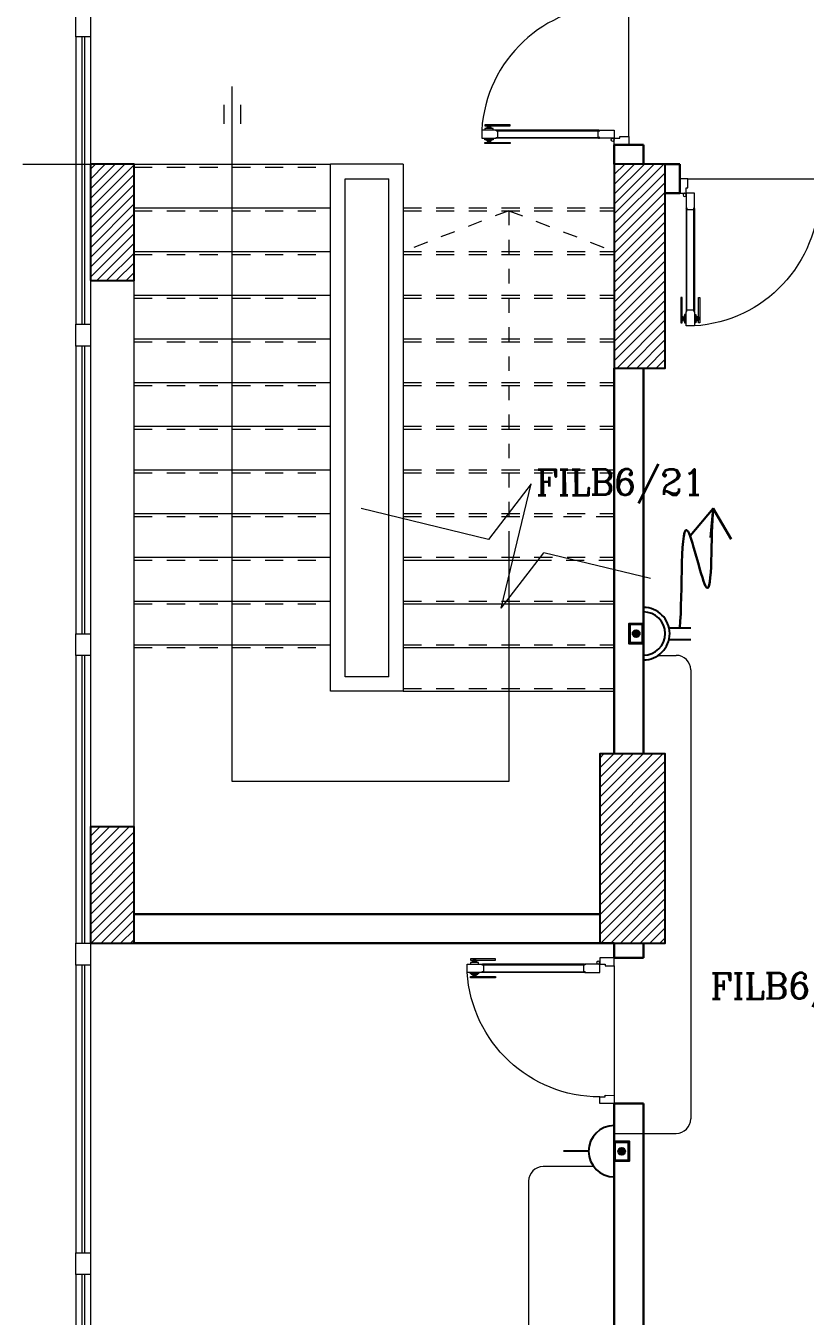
# Model space of a CAD drawing. Extents: x 1315 to 1416, y 473 to 837.
# Drawn here: x 1324.59 to 1329.95, y 615.54 to 624.4 of the extents above; entities that cross this region are included whole.
import ezdxf

# ---------------------------------------------------------------- set-up
doc = ezdxf.new("R2010")
doc.units = 0
doc.header["$MEASUREMENT"] = 0
for name, pattern in [('CENTERX2', [4, 2.5, -0.5, 0.5, -0.5]), ('DASHED', [19.05, 12.7, -6.35]), ('HIDDEN', [0.375, 0.25, -0.125]), ('HIDDEN2', [0.1875, 0.125, -0.0625])]:
    doc.linetypes.add(name, pattern=pattern)
doc.layers.get('0').update_dxf_attribs({"color": 252, "linetype": 'CONTINUOUS', "lineweight": 30})
for name, color, linetype, lineweight in [('axis', 252, 'CENTERX2', 5), ('Column', 252, 'CONTINUOUS', 25), ('DOOR', 252, 'CONTINUOUS', 9), ('elev', 252, 'CONTINUOUS', 9), ('hatch', 252, 'CONTINUOUS', 9), ('PLAN-ELEV', 252, 'CONTINUOUS', 5), ('PLAN-HAND', 252, 'CONTINUOUS', 5), ('PLAN-STAIR', 252, 'CONTINUOUS', 9), ('PLAN-STAIR-HIDDEN', 252, 'HIDDEN2', 5), ('R-SWTS-DET1', 252, 'CONTINUOUS', 5), ('SEC-HT', 252, 'CONTINUOUS', 5), ('stairs', 252, 'CONTINUOUS', 9), ('Wall', 252, 'CONTINUOUS', 30), ('WINDOW', 252, 'CONTINUOUS', 5), ('WIRRING', 3, 'CONTINUOUS', 5)]:
    doc.layers.add(name, color=color, linetype=linetype, lineweight=lineweight)
doc.layers.add('E-SOCKETS', color=6, linetype='CONTINUOUS')
doc.layers.add('WIRING', color=4, linetype='CONTINUOUS')
doc.styles.add('ARIAL', font='arial.ttf')
doc.styles.add('E80', font='romanc.shx')
doc.dimstyles.new('DIM-100-IN', dxfattribs={"dimtxt": 0.22, "dimasz": 0.1, "dimexe": 0.15, "dimexo": 0.15, "dimgap": 0, "dimtad": 0, "dimrnd": 0.05, "dimzin": 1, "dimdsep": 46, "dimtxsty": 'ARIAL', "dimblk": 'DOT', "dimcen": 0.2, "dimclrd": 256, "dimclre": 256, "dimclrt": 23, "dimadec": 0, "dimazin": 0, "dimtfac": 1, "dimtmove": 2, "dimatfit": 2, "dimldrblk": 'OPEN90', "dimfxl": 0.15, "dimfxlon": 1, "dimtolj": 1, "dimtzin": 0, "dimlwe": -1, "dimarcsym": 0})
pattern_1 = [(45, (1560.84348, 299.532407), (-0.0336759605, 0.0336759605), [])]

# ---------------------------------------------------------------- blocks, each defined once
blk = doc.blocks.new('d3')
at = {"layer": 'DOOR'}
for p, q in [((45.6622, -61.5054), (45.6622, -60.8055)), ((45.6672, -60.8055), (45.6672, -61.5054)), ((45.7138, -60.8055), (45.7138, -61.5054)), ((45.7188, -61.5054), (45.7188, -60.8055)), ((45.6738, -61.711), (46.5627, -61.711))]:
    blk.add_line(p, q, dxfattribs=at)
for points in [[(45.6343, -60.8945), (45.6263, -60.8945), (45.6263, -60.7222), (45.6343, -60.7222)], [(45.6461, -60.74), (45.6396, -60.74), (45.6396, -60.7602), (45.6461, -60.7602)], [(45.6672, -60.8), (45.6672, -60.8111), (45.7138, -60.8111), (45.7138, -60.8), (45.7183, -60.8), (45.7183, -60.7), (45.7183, -60.7), (45.6627, -60.7), (45.6627, -60.8)], [(45.7349, -60.74), (45.7414, -60.74), (45.7414, -60.7602), (45.7349, -60.7602)], [(45.7466, -60.8945), (45.7547, -60.8945), (45.7547, -60.7222), (45.7466, -60.7222)], [(45.6672, -61.511), (45.6672, -61.4999), (45.7138, -61.4999), (45.7138, -61.511), (45.7183, -61.511), (45.7183, -61.611), (45.7183, -61.611), (45.6627, -61.611), (45.6627, -61.511)], [(45.6183, -61.711), (45.6183, -61.611), (45.6627, -61.611), (45.6627, -61.6489), (45.6738, -61.6489), (45.6738, -61.711)], [(46.6183, -61.711), (46.6183, -61.611), (46.5737, -61.611), (46.5737, -61.6489), (46.5626, -61.6489), (46.5627, -61.711)]]:
    blk.add_lwpolyline(points, close=True, dxfattribs=at)
for points in [[(45.6343, -60.7403, -1), (45.6396, -60.7403), (45.6396, -60.7403), (45.6396, -60.7599), (45.6396, -60.7599, -1), (45.6343, -60.7599), (45.6343, -60.7599)], [(45.7466, -60.7403, 1), (45.7414, -60.7403), (45.7414, -60.7403), (45.7414, -60.7599), (45.7414, -60.7599, 1), (45.7466, -60.7599), (45.7466, -60.7599)], [(45.6672, -60.8105), (45.6672, -60.8105, -1), (45.6672, -60.8006)], [(45.7138, -60.8105), (45.7138, -60.8105, 1), (45.7138, -60.8006)], [(45.6672, -61.5005), (45.6672, -61.5005, 1), (45.6672, -61.5104)], [(45.7138, -61.5005), (45.7138, -61.5005, -1), (45.7138, -61.5104)]]:
    blk.add_lwpolyline(points, format="xyb", close=True, dxfattribs=at)
for points in [[(45.6516, -60.7674), (45.6461, -60.7674), (45.6461, -60.7329), (45.6516, -60.7329)], [(45.6627, -60.7778), (45.6516, -60.7778), (45.6516, -60.7222), (45.6627, -60.7222)], [(45.7183, -60.7778), (45.7294, -60.7778), (45.7294, -60.7222), (45.7183, -60.7222)], [(45.7294, -60.7674), (45.7349, -60.7674), (45.7349, -60.7329), (45.7294, -60.7329)]]:
    blk.add_lwpolyline(points, dxfattribs=at)
blk.add_circle((45.6516, -61.5999), 0.0111, dxfattribs=at)
blk.add_arc((45.6609, -61.611), 0.9128, 360, 86.39768, dxfattribs=at)
blk = doc.blocks.new('d8')
at = {"layer": 'DOOR'}
for p, q in [((32.1195, -112.7481), (32.1195, -112.0482)), ((32.1245, -112.0482), (32.1245, -112.7481)), ((32.1711, -112.0482), (32.1711, -112.7481)), ((32.1761, -112.7481), (32.1761, -112.0482)), ((32.1311, -112.9536), (33.02, -112.9536))]:
    blk.add_line(p, q, dxfattribs=at)
for points in [[(32.0916, -112.1372), (32.0836, -112.1372), (32.0836, -111.9649), (32.0916, -111.9649)], [(32.1033, -111.9827), (32.0969, -111.9827), (32.0969, -112.0029), (32.1033, -112.0029)], [(32.1245, -112.0426), (32.1245, -112.0537), (32.1711, -112.0537), (32.1711, -112.0426), (32.1756, -112.0426), (32.1756, -111.9426), (32.1756, -111.9426), (32.12, -111.9426), (32.12, -112.0426)], [(32.1922, -111.9827), (32.1987, -111.9827), (32.1987, -112.0029), (32.1922, -112.0029)], [(32.2039, -112.1372), (32.212, -112.1372), (32.212, -111.9649), (32.2039, -111.9649)], [(32.1245, -112.7536), (32.1245, -112.7425), (32.1711, -112.7425), (32.1711, -112.7536), (32.1756, -112.7536), (32.1756, -112.8536), (32.1756, -112.8536), (32.12, -112.8536), (32.12, -112.7536)], [(32.0756, -112.9536), (32.0756, -112.8536), (32.12, -112.8536), (32.12, -112.8915), (32.1311, -112.8915), (32.1311, -112.9536)], [(33.0756, -112.9536), (33.0756, -112.8536), (33.031, -112.8536), (33.031, -112.8915), (33.0199, -112.8915), (33.02, -112.9536)]]:
    blk.add_lwpolyline(points, close=True, dxfattribs=at)
for points in [[(32.0916, -111.983, -1), (32.0969, -111.983), (32.0969, -111.983), (32.0969, -112.0026), (32.0969, -112.0026, -1), (32.0916, -112.0026), (32.0916, -112.0026)], [(32.2039, -111.983, 1), (32.1987, -111.983), (32.1987, -111.983), (32.1987, -112.0026), (32.1987, -112.0026, 1), (32.2039, -112.0026), (32.2039, -112.0026)], [(32.1245, -112.0532), (32.1245, -112.0532, -1), (32.1245, -112.0432)], [(32.1711, -112.0532), (32.1711, -112.0532, 1), (32.1711, -112.0432)], [(32.1245, -112.7431), (32.1245, -112.7431, 1), (32.1245, -112.7531)], [(32.1711, -112.7431), (32.1711, -112.7431, -1), (32.1711, -112.7531)]]:
    blk.add_lwpolyline(points, format="xyb", close=True, dxfattribs=at)
for points in [[(32.1089, -112.01), (32.1033, -112.01), (32.1033, -111.9755), (32.1089, -111.9755)], [(32.12, -112.0204), (32.1089, -112.0204), (32.1089, -111.9649), (32.12, -111.9649)], [(32.1756, -112.0204), (32.1867, -112.0204), (32.1867, -111.9649), (32.1756, -111.9649)], [(32.1867, -112.01), (32.1922, -112.01), (32.1922, -111.9755), (32.1867, -111.9755)]]:
    blk.add_lwpolyline(points, dxfattribs=at)
blk.add_circle((32.1089, -112.8425), 0.0111, dxfattribs=at)
blk.add_arc((32.1182, -112.8536), 0.9128, 360, 86.39768, dxfattribs=at)
blk = doc.blocks.new('d2')
at = {"layer": 'DOOR'}
for p, q in [((91.3148, -77.8377), (92.2036, -77.8377)), ((93.2037, -77.8377), (92.3148, -77.8377)), ((91.3031, -78.0432), (91.3031, -78.7431)), ((91.3081, -78.7431), (91.3081, -78.0432)), ((91.3547, -78.7431), (91.3547, -78.0432)), ((91.3597, -78.0432), (91.3597, -78.7431)), ((93.1587, -78.0432), (93.1587, -78.7431)), ((93.1637, -78.7431), (93.1637, -78.0432)), ((93.2103, -78.7431), (93.2103, -78.0432)), ((93.2153, -78.0432), (93.2153, -78.7431))]:
    blk.add_line(p, q, dxfattribs=at)
for points in [[(91.2592, -77.8377), (91.2592, -77.9377), (91.3036, -77.9377), (91.3036, -77.8998), (91.3148, -77.8998), (91.3148, -77.8377)], [(92.2592, -77.8377), (92.2592, -77.9377), (92.2146, -77.9377), (92.2146, -77.8998), (92.2035, -77.8998), (92.2036, -77.8377)], [(92.2592, -77.8377), (92.2592, -77.9377), (92.3038, -77.9377), (92.3038, -77.8998), (92.3149, -77.8998), (92.3148, -77.8377)], [(93.2592, -77.8377), (93.2592, -77.9377), (93.2148, -77.9377), (93.2148, -77.8998), (93.2037, -77.8998), (93.2037, -77.8377)], [(91.3081, -78.0377), (91.3081, -78.0488), (91.3547, -78.0488), (91.3547, -78.0377), (91.3592, -78.0377), (91.3592, -77.9377), (91.3592, -77.9377), (91.3036, -77.9377), (91.3036, -78.0377)], [(93.2103, -78.0377), (93.2103, -78.0488), (93.1637, -78.0488), (93.1637, -78.0377), (93.1592, -78.0377), (93.1592, -77.9377), (93.1592, -77.9377), (93.2148, -77.9377), (93.2148, -78.0377)], [(91.2753, -78.6541), (91.2672, -78.6541), (91.2672, -78.8264), (91.2753, -78.8264)], [(91.3876, -78.6541), (91.3956, -78.6541), (91.3956, -78.8264), (91.3876, -78.8264)], [(93.1308, -78.6541), (93.1228, -78.6541), (93.1228, -78.8264), (93.1308, -78.8264)], [(93.2432, -78.6541), (93.2512, -78.6541), (93.2512, -78.8264), (93.2432, -78.8264)], [(91.3081, -78.7487), (91.3081, -78.7376), (91.3547, -78.7376), (91.3547, -78.7487), (91.3592, -78.7487), (91.3592, -78.8486), (91.3592, -78.8486), (91.3036, -78.8486), (91.3036, -78.7487)], [(93.2103, -78.7487), (93.2103, -78.7376), (93.1637, -78.7376), (93.1637, -78.7487), (93.1592, -78.7487), (93.1592, -78.8486), (93.1592, -78.8486), (93.2148, -78.8486), (93.2148, -78.7487)], [(91.287, -78.8086), (91.2805, -78.8086), (91.2805, -78.7884), (91.287, -78.7884)], [(91.3759, -78.8086), (91.3823, -78.8086), (91.3823, -78.7884), (91.3759, -78.7884)], [(93.1426, -78.8086), (93.1361, -78.8086), (93.1361, -78.7884), (93.1426, -78.7884)], [(93.2314, -78.8086), (93.2379, -78.8086), (93.2379, -78.7884), (93.2314, -78.7884)]]:
    blk.add_lwpolyline(points, close=True, dxfattribs=at)
for points in [[(91.3081, -78.0482), (91.3081, -78.0482, -1), (91.3081, -78.0382)], [(91.3547, -78.0482), (91.3547, -78.0482, 1), (91.3547, -78.0382)], [(93.1637, -78.0482), (93.1637, -78.0482, -1), (93.1637, -78.0382)], [(93.2103, -78.0482), (93.2103, -78.0482, 1), (93.2103, -78.0382)], [(91.3081, -78.7381), (91.3081, -78.7381, 1), (91.3081, -78.7481)], [(91.3547, -78.7381), (91.3547, -78.7381, -1), (91.3547, -78.7481)], [(93.1637, -78.7381), (93.1637, -78.7381, 1), (93.1637, -78.7481)], [(93.2103, -78.7381), (93.2103, -78.7381, -1), (93.2103, -78.7481)], [(91.2753, -78.8083, 1), (91.2805, -78.8083), (91.2805, -78.8083), (91.2805, -78.7887), (91.2805, -78.7887, 1), (91.2753, -78.7887), (91.2753, -78.7887)], [(91.3876, -78.8083, -1), (91.3823, -78.8083), (91.3823, -78.8083), (91.3823, -78.7887), (91.3823, -78.7887, -1), (91.3876, -78.7887), (91.3876, -78.7887)], [(93.1308, -78.8083, 1), (93.1361, -78.8083), (93.1361, -78.8083), (93.1361, -78.7887), (93.1361, -78.7887, 1), (93.1308, -78.7887), (93.1308, -78.7887)], [(93.2432, -78.8083, -1), (93.2379, -78.8083), (93.2379, -78.8083), (93.2379, -78.7887), (93.2379, -78.7887, -1), (93.2432, -78.7887), (93.2432, -78.7887)]]:
    blk.add_lwpolyline(points, format="xyb", close=True, dxfattribs=at)
for points in [[(91.3036, -78.7709), (91.2925, -78.7709), (91.2925, -78.8264), (91.3036, -78.8264)], [(91.3592, -78.7709), (91.3703, -78.7709), (91.3703, -78.8264), (91.3592, -78.8264)], [(93.1592, -78.7709), (93.1481, -78.7709), (93.1481, -78.8264), (93.1592, -78.8264)], [(93.2148, -78.7709), (93.2259, -78.7709), (93.2259, -78.8264), (93.2148, -78.8264)], [(91.2925, -78.7813), (91.287, -78.7813), (91.287, -78.8158), (91.2925, -78.8158)], [(91.3703, -78.7813), (91.3759, -78.7813), (91.3759, -78.8158), (91.3703, -78.8158)], [(93.1481, -78.7813), (93.1426, -78.7813), (93.1426, -78.8158), (93.1481, -78.8158)], [(93.2259, -78.7813), (93.2314, -78.7813), (93.2314, -78.8158), (93.2259, -78.8158)]]:
    blk.add_lwpolyline(points, dxfattribs=at)
for centre in [(91.2925, -77.9488), (93.2259, -77.9488)]:
    blk.add_circle(centre, 0.0111, dxfattribs=at)
for centre, start, end in [((91.3018, -77.9377), 273.60232, 0), ((93.2166, -77.9377), 180, 266.39768)]:
    blk.add_arc(centre, 0.9128, start, end, dxfattribs=at)
blk = doc.blocks.new('fghh')
at = {"layer": 'hatch'}
for p, q in [((1434.8944, 1497.1759), (1434.6102, 1497.7917)), ((1435.2563, 1497.1801), (1434.6563, 1496.9032)), ((1434.6563, 1496.9032), (1434.8944, 1497.1759)), ((1435.2563, 1497.1801), (1435.0183, 1496.9074)), ((1435.2563, 1496.3917), (1435.0183, 1496.9074))]:
    blk.add_line(p, q, dxfattribs=at)
blk = doc.blocks.new('A$C11ED6BD5')
at = {"layer": 'axis', "color": 0, "ltscale": 0.3}
blk.add_line((-61.3633, 9.85), (-57.3, 9.85), dxfattribs=at)
blk = doc.blocks.new('220v outlet')
at = {"layer": 'E-SOCKETS'}
blk.add_hatch(color=2, dxfattribs=at).paths.add_polyline_path([(100.561, -42.975, 1), (100.464, -42.975, 1)])
at = {"layer": 'E-SOCKETS', "color": 2}
for p, q in [((100.512, -42.52), (100.512, -42.175)), ((100.866, -42.874), (100.159, -42.874)), ((100.866, -42.874), (100.159, -42.874))]:
    blk.add_line(p, q, dxfattribs=at)
for points in [[(100.374, -42.874), (100.651, -42.874), (100.651, -43.077), (100.374, -43.077)], [(100.387, -42.887), (100.638, -42.887), (100.638, -43.063), (100.387, -43.063)]]:
    blk.add_lwpolyline(points, close=True, dxfattribs=at)
blk.add_circle((100.512, -42.975), 0.0484, dxfattribs=at)
blk.add_arc((100.512, -42.874), 0.353, 0, 180, dxfattribs=at)
blk = doc.blocks.new('DOPLEX SOCKET WP')
at = {"layer": 'E-SOCKETS'}
blk.add_hatch(color=2, dxfattribs=at).paths.add_polyline_path([(48.2533, -124.2906, -1), (48.301, -124.2906, -1)])
at = {"layer": 'E-SOCKETS', "color": 2}
for p, q in [((48.2373, -124.0647), (48.2373, -123.9156)), ((48.3173, -124.0647), (48.3173, -123.9156)), ((48.0968, -124.2406), (48.4575, -124.2406)), ((48.1027, -124.2406), (48.4515, -124.2406))]:
    blk.add_line(p, q, dxfattribs=at)
for points in [[(48.3454, -124.2406), (48.2089, -124.2406), (48.2089, -124.3406), (48.3454, -124.3406)], [(48.3388, -124.2471), (48.2154, -124.2471), (48.2154, -124.3341), (48.3388, -124.3341)]]:
    blk.add_lwpolyline(points, close=True, dxfattribs=at)
blk.add_circle((48.2771, -124.2906), 0.0239, dxfattribs=at)
at = {"layer": 'E-SOCKETS', "color": 7, "linetype": 'DASHED'}
blk.add_arc((48.2771, -124.2406), 0.1804, 0, 180, dxfattribs=at)
at = {"layer": 'E-SOCKETS', "color": 2}
blk.add_arc((48.2771, -124.2406), 0.1491, 0, 180, dxfattribs=at)
blk = doc.blocks.new('_Dot')
at = {"color": 0, "linetype": 'ByBlock', "lineweight": -2}
blk.add_line((-0.5, 0), (-1, 0), dxfattribs=at)
at = {"color": 0, "linetype": 'ByBlock', "const_width": 0.5}
blk.add_lwpolyline([(-0.25, 0, 1), (0.25, 0, 1)], format="xyb", close=True, dxfattribs=at)

msp = doc.modelspace()

# ---------------------------------------------------------------- hatches: boundary and pattern name
at = {"layer": 'hatch'}
h = msp.add_hatch(dxfattribs=at)
h.set_pattern_fill('ANSI31', color=256, scale=0.015, style=0)
h.set_pattern_definition(pattern_1)
h.paths.add_polyline_path([(1325.0363, 622.6545), (1325.3363, 622.6545), (1325.3363, 623.4545), (1325.0363, 623.4545)])
h = msp.add_hatch(dxfattribs=at)
h.set_pattern_fill('ANSI31', color=256, scale=0.015, style=0)
h.set_pattern_definition(pattern_1)
h.paths.add_polyline_path([(1328.6363, 622.0545), (1328.9863, 622.0545), (1328.9863, 623.4545), (1328.6363, 623.4545)])
h = msp.add_hatch(dxfattribs=at)
h.set_pattern_fill('ANSI31', color=256, scale=0.015, style=0)
h.set_pattern_definition(pattern_1)
h.paths.add_polyline_path([(1328.5363, 618.1045), (1328.9863, 618.1045), (1328.9863, 619.4045), (1328.5363, 619.4045)])
h = msp.add_hatch(dxfattribs=at)
h.set_pattern_fill('ANSI31', color=256, scale=0.015, style=0)
h.set_pattern_definition(pattern_1)
h.paths.add_polyline_path([(1325.0363, 618.1045), (1325.3363, 618.1045), (1325.3363, 618.9045), (1325.0363, 618.9045)])

# ---------------------------------------------------------------- linework, layer by layer
at = {"layer": 'Column'}
for points in [[(1325.0363, 622.6545), (1325.3363, 622.6545), (1325.3363, 623.4545), (1325.0363, 623.4545)], [(1328.6363, 622.0545), (1328.9863, 622.0545), (1328.9863, 623.4545), (1328.6363, 623.4545)], [(1328.5363, 618.1045), (1328.9863, 618.1045), (1328.9863, 619.4045), (1328.5363, 619.4045)], [(1325.0363, 618.1045), (1325.3363, 618.1045), (1325.3363, 618.9045), (1325.0363, 618.9045)]]:
    msp.add_lwpolyline(points, close=True, dxfattribs=at)
at = {"layer": 'elev', "linetype": 'Continuous'}
msp.add_line((1325.3363, 618.9045), (1325.3363, 622.6545), dxfattribs=at)
for points in [[(1324.9363, 624.3295), (1324.9363, 624.4795), (1325.0363, 624.4795), (1325.0363, 624.3295)], [(1324.9363, 622.2045), (1324.9363, 622.3545), (1325.0363, 622.3545), (1325.0363, 622.2045)], [(1324.9363, 620.0795), (1324.9363, 620.2295), (1325.0363, 620.2295), (1325.0363, 620.0795)], [(1324.9363, 617.9545), (1324.9363, 618.1045), (1325.0363, 618.1045), (1325.0363, 617.9545)], [(1324.9363, 615.8295), (1324.9363, 615.9795), (1325.0363, 615.9795), (1325.0363, 615.8295)]]:
    msp.add_lwpolyline(points, close=True, dxfattribs=at)
at = {"layer": 'PLAN-ELEV'}
for p, q in [((1326.0113, 619.2146), (1326.0113, 623.9876)), ((1325.954, 623.861), (1325.954, 623.7312)), ((1326.0673, 623.861), (1326.0673, 623.7312)), ((1327.9113, 620.8938), (1327.9113, 619.2146)), ((1327.9113, 619.2146), (1326.0113, 619.2146))]:
    msp.add_line(p, q, dxfattribs=at)
at = {"layer": 'PLAN-HAND'}
for p, q in [((1326.6863, 619.8344), (1326.6863, 623.4545)), ((1327.1863, 623.4545), (1326.6863, 623.4545)), ((1327.1863, 623.4545), (1327.1863, 619.8344)), ((1326.7863, 619.9344), (1326.7863, 623.3545)), ((1327.0863, 621.2375), (1327.0863, 623.3545)), ((1327.0863, 619.9344), (1327.0863, 621.2375)), ((1327.0863, 619.9344), (1326.7863, 619.9344)), ((1327.1863, 619.8344), (1326.6863, 619.8344))]:
    msp.add_line(p, q, dxfattribs=at)
at = {"layer": 'PLAN-STAIR'}
for p, q in [((1325.3363, 623.4545), (1326.6863, 623.4545)), ((1326.7863, 623.3545), (1327.0863, 623.3545)), ((1325.3363, 623.1545), (1326.6863, 623.1545)), ((1325.3363, 622.8545), (1326.6863, 622.8545)), ((1325.3363, 622.5545), (1326.6863, 622.5545)), ((1325.3363, 622.2545), (1326.6863, 622.2545)), ((1325.3363, 621.9545), (1326.6863, 621.9545)), ((1325.3363, 621.6545), (1326.6863, 621.6545)), ((1325.3363, 621.3545), (1326.6863, 621.3545)), ((1325.3363, 621.0545), (1326.6863, 621.0545)), ((1325.3363, 620.7545), (1326.6863, 620.7545)), ((1327.1863, 620.7345), (1328.0795, 620.7345)), ((1325.3363, 620.4545), (1326.6863, 620.4545)), ((1327.1863, 620.4345), (1328.6392, 620.4345)), ((1325.3363, 620.1545), (1326.6863, 620.1545)), ((1327.1863, 620.1345), (1328.6392, 620.1345)), ((1327.1863, 619.8345), (1328.6392, 619.8345))]:
    msp.add_line(p, q, dxfattribs=at)
at = {"layer": 'PLAN-STAIR-HIDDEN'}
for p, q in [((1325.3363, 623.4345), (1326.6863, 623.4345)), ((1325.3363, 623.1345), (1326.6863, 623.1345)), ((1327.1863, 623.1545), (1328.6363, 623.1545)), ((1327.1863, 623.1345), (1328.6363, 623.1345)), ((1327.1863, 622.8545), (1328.6363, 622.8545)), ((1325.3363, 622.8345), (1326.6863, 622.8345)), ((1327.1863, 622.8345), (1328.6363, 622.8345)), ((1325.3363, 622.5345), (1326.6863, 622.5345)), ((1327.1863, 622.5545), (1328.6363, 622.5545)), ((1327.1863, 622.5345), (1328.6363, 622.5345)), ((1325.3363, 622.2345), (1326.6863, 622.2345)), ((1327.1863, 622.2545), (1328.6363, 622.2545)), ((1327.1863, 622.2345), (1328.6363, 622.2345)), ((1325.3363, 621.9345), (1326.6863, 621.9345)), ((1327.1863, 621.9545), (1328.6392, 621.9545)), ((1327.1863, 621.9345), (1328.6392, 621.9345)), ((1325.3363, 621.6345), (1326.6863, 621.6345)), ((1327.1863, 621.6545), (1328.6392, 621.6545)), ((1327.1863, 621.6345), (1328.6392, 621.6345)), ((1327.1863, 621.3545), (1328.6392, 621.3545)), ((1325.3363, 621.3345), (1326.6863, 621.3345)), ((1327.1863, 621.3345), (1328.6392, 621.3345)), ((1325.3363, 621.0345), (1326.6863, 621.0345)), ((1327.1863, 621.0545), (1328.6392, 621.0545)), ((1327.1863, 621.0345), (1328.2863, 621.0345)), ((1328.2863, 621.0345), (1328.6392, 621.0345)), ((1325.3363, 620.7345), (1326.6863, 620.7345)), ((1327.1863, 620.7545), (1328.6392, 620.7545)), ((1328.0795, 620.7345), (1328.6392, 620.7345)), ((1325.3363, 620.4345), (1326.6863, 620.4345)), ((1327.1863, 620.4545), (1328.6392, 620.4545)), ((1325.3363, 620.1345), (1326.6863, 620.1345)), ((1327.1863, 620.1545), (1328.6392, 620.1545)), ((1327.1863, 619.8545), (1328.6392, 619.8545))]:
    msp.add_line(p, q, dxfattribs=at)
at = {"layer": 'SEC-HT', "linetype": 'HIDDEN', "ltscale": 0.01}
for q in [(1327.1863, 622.8545), (1328.6363, 622.8545), (1327.9113, 620.8938)]:
    msp.add_line((1327.9113, 623.1345), q, dxfattribs=at)
at = {"layer": 'stairs', "linetype": 'HIDDEN', "ltscale": 0.01}
msp.add_line((1328.5227, 620.4345), (1328.5363, 620.4345), dxfattribs=at)
msp.add_line((1328.5227, 620.4345), (1328.5363, 620.4345), dxfattribs=at)
at = {"layer": 'Wall', "linetype": 'Continuous'}
for p, q in [((1328.6363, 623.4545), (1328.6363, 623.5881)), ((1328.8363, 623.5881), (1328.6363, 623.5881)), ((1328.8363, 623.4545), (1328.8363, 623.5881)), ((1329.0863, 623.4545), (1328.9834, 623.4545)), ((1329.0863, 623.2545), (1329.0863, 623.4545)), ((1329.0863, 623.2545), (1328.9834, 623.2545)), ((1325.3363, 618.3045), (1328.5363, 618.3045)), ((1325.3363, 618.1045), (1328.6363, 618.1045)), ((1328.6363, 618.0045), (1328.8363, 618.0045)), ((1328.6363, 617.0045), (1328.8363, 617.0045))]:
    msp.add_line(p, q, dxfattribs=at)
at = {"layer": 'Wall', "linetype": 'Continuous', "elevation": -0.1}
for points in [[(1328.6363, 622.0545), (1328.6363, 619.4045)], [(1328.8363, 622.0545), (1328.8363, 619.4045)]]:
    msp.add_lwpolyline(points, dxfattribs=at)
at = {"layer": 'Wall', "linetype": 'Continuous'}
for points in [[(1328.6363, 618.1045), (1328.6363, 618.0045)], [(1328.8363, 618.1045), (1328.8363, 618.0045)], [(1328.6363, 617.0045), (1328.6363, 615.1545)], [(1328.8363, 617.0045), (1328.8363, 615.1545)]]:
    msp.add_lwpolyline(points, dxfattribs=at)
at = {"layer": 'WINDOW', "linetype": 'Continuous'}
for p, q in [((1324.9363, 624.3295), (1324.9363, 622.3545)), ((1324.9763, 624.3295), (1324.9763, 622.3545)), ((1324.9963, 624.3295), (1324.9963, 622.3545)), ((1325.0363, 624.3295), (1325.0363, 622.3545)), ((1324.9363, 622.2045), (1324.9363, 620.2295)), ((1324.9763, 622.2045), (1324.9763, 620.2295)), ((1324.9963, 622.2045), (1324.9963, 620.2295)), ((1325.0363, 622.2045), (1325.0363, 620.2295)), ((1324.9363, 620.0795), (1324.9363, 618.1045)), ((1324.9763, 620.0795), (1324.9763, 618.1045)), ((1324.9963, 620.0795), (1324.9963, 618.1045)), ((1325.0363, 620.0795), (1325.0363, 618.1045)), ((1324.9363, 617.9545), (1324.9363, 615.9795)), ((1324.9763, 617.9545), (1324.9763, 615.9795)), ((1324.9963, 617.9545), (1324.9963, 615.9795)), ((1325.0363, 617.9545), (1325.0363, 615.9795)), ((1324.9363, 615.8295), (1324.9363, 613.8545)), ((1324.9763, 615.8295), (1324.9763, 613.8545)), ((1324.9963, 615.8295), (1324.9963, 613.8545)), ((1325.0363, 615.8295), (1325.0363, 613.8545))]:
    msp.add_line(p, q, dxfattribs=at)
at = {"layer": 'WIRRING', "color": 3}
for p, q in [((1328.9374, 620.0813), (1329.0613, 620.0813)), ((1329.1613, 619.9813), (1329.1613, 616.899)), ((1328.6363, 616.799), (1329.0613, 616.799)), ((1328.4946, 616.5707), (1328.1469, 616.5707)), ((1328.0469, 616.4707), (1328.0469, 614.2992))]:
    msp.add_line(p, q, dxfattribs=at)
for centre, start, end in [((1329.0613, 619.9813), 0, 90), ((1329.0613, 616.899), 270, 0), ((1328.1469, 616.4707), 90, 180)]:
    msp.add_arc(centre, 0.1, start, end, dxfattribs=at)

# ---------------------------------------------------------------- block references
at = {"linetype": 'Continuous', "rotation": 270}
msp.add_blockref('d2', (1406.574, 716.8473), dxfattribs=at)
at = {"linetype": 'Continuous', "xscale": -1, "rotation": 180}
msp.add_blockref('d3', (1283.468, 561.6435), dxfattribs=at)
at = {"layer": 'axis'}
msp.add_blockref('A$C11ED6BD5', (1382.3363, 613.6045), dxfattribs=at)
at = {"layer": 'hatch', "xscale": -1.32715950799479, "yscale": 1.32715950799479, "zscale": 1.32715950799479, "rotation": 101.2231120264299}
msp.add_blockref('fghh', (2906.1244, 2875.5226), dxfattribs=at)
at = {"layer": 'R-SWTS-DET1', "linetype": 'Continuous', "xscale": -1, "rotation": 90}
msp.add_blockref('d8', (1215.6827, 650.08), dxfattribs=at)
at = {"layer": 'WIRRING', "linetype": 'Continuous', "rotation": 270}
msp.add_blockref('DOPLEX SOCKET WP', (1453.0769, 668.5078), dxfattribs=at)
at = {"layer": 'WIRRING', "color": 3, "linetype": 'Continuous', "xscale": 0.5, "yscale": 0.5, "zscale": 0.5, "rotation": 90}
msp.add_blockref('220v outlet', (1307.1993, 566.42), dxfattribs=at)

# ---------------------------------------------------------------- texts
at = {"layer": 'WIRING', "color": 7, "extrusion": (5.9614e-05, -0.021173, 0.999776), "style": 'E80'}
for s, p in [('FILB6/21', (1329.8423, 617.3012, -13.0747)), ('FILB6/9', (1331.0297, 613.8399, -13))]:
    msp.add_text(s, height=0.1764, dxfattribs=at).set_placement(p)

# ---------------------------------------------------------------- leaders
at = {"layer": 'WIRRING', "color": 6, "linetype": 'ByBlock', "path_type": 1}
msp.add_leader([(1329.3149, 621.0892), (1329.2696, 620.5478), (1329.1429, 620.9316), (1329.0867, 620.2705)], dimstyle='DIM-100-IN', override={"dimasz": 0.2, "dimgap": 0.1, "dimtad": 0, "dimfxl": 1.25, "dimfxlon": 1}, dxfattribs=at)

doc.saveas('drawing.dxf')
